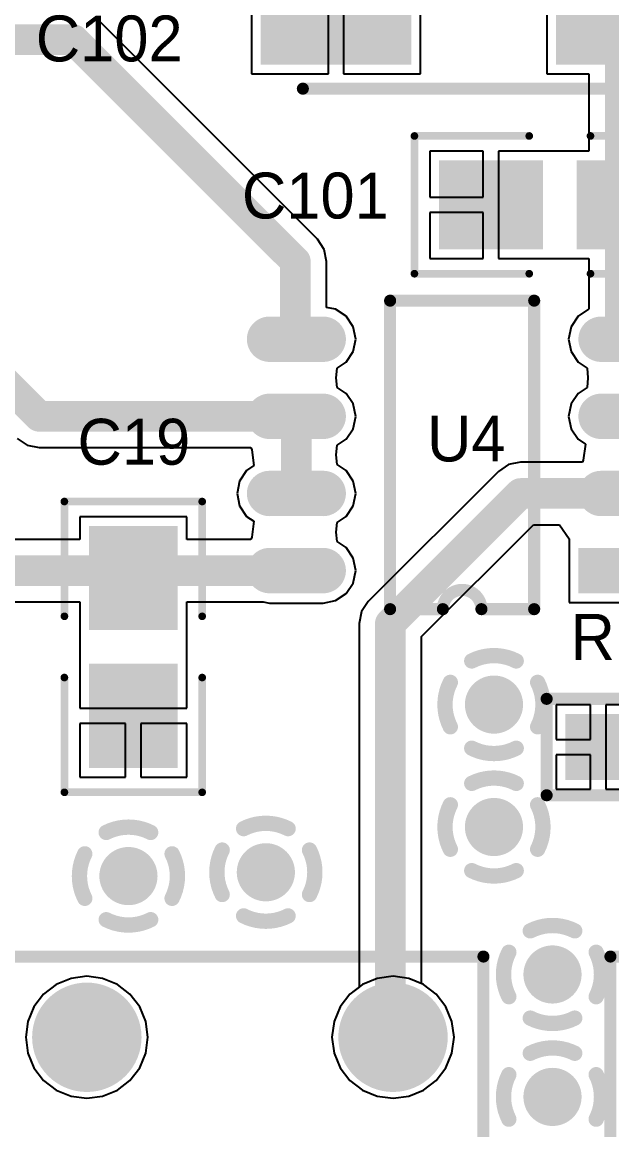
# Model space of a CAD drawing. Header units: millimetres. Extents: x 6.83 to 16.18, y 4.59 to 12.3.
# Drawn here: x 10.394 to 10.779, y 8.972 to 9.695 of the extents above; entities that cross this region are included whole.
import ezdxf

# ---------------------------------------------------------------- set-up
doc = ezdxf.new("R2010")
doc.units = ezdxf.units.MM
doc.header["$MEASUREMENT"] = 0
for name, color, linetype in [('BottomLayer', 5, 'Continuous'), ('BottomSolder', 6, 'Continuous'), ('InternalPlane1', 76, 'Continuous'), ('InternalPlane2', 16, 'Continuous'), ('MultiLayer', 9, 'Continuous'), ('PadHoleLayer', 156, 'Continuous'), ('TopLayer', 1, 'Continuous'), ('TopOverlay', 2, 'Continuous'), ('TopPaste', 8, 'Continuous'), ('TopSolder', 216, 'Continuous'), ('ViaHoleLayer', 16, 'Continuous')]:
    doc.layers.add(name, color=color, linetype=linetype)

# ---------------------------------------------------------------- blocks, each defined once
blk = doc.blocks.new('6032_____50')
at = {"layer": 'TopLayer'}
for points in [[(-0.25773, -0.00028), (-0.16718, -0.00028), (-0.25773, 0.09028), (-0.16718, 0.09028)], [(-0.06482, -0.00028), (0.02573, -0.00028), (-0.06482, 0.09028), (0.02573, 0.09028)]]:
    blk.add_solid(points, dxfattribs=at)
at = {"layer": 'TopOverlay', "const_width": 0.00787}
for points in [[(-0.23411, 0.10996), (0.00211, 0.10996)], [(-0.23411, -0.01996), (0.00211, -0.01996)]]:
    blk.add_lwpolyline(points, dxfattribs=at)
at = {"layer": 'TopOverlay'}
for points, const_width in [([(-0.23608, 0.10996, 1), (-0.23214, 0.10996, 1)], 0.00394), ([(0.00014, 0.10996, 1), (0.00408, 0.10996, 1)], 0.00394), ([(-0.28134, 0.048, 1), (-0.29266, 0.048, 1)], 0.01), ([(-0.29516, 0.048, 1), (-0.29016, 0.048, 1)], 0.005), ([(-0.28384, 0.048, 1), (-0.27884, 0.048, 1)], 0.005), ([(-0.23608, -0.01996, 1), (-0.23214, -0.01996, 1)], 0.00394), ([(0.00014, -0.01996, 1), (0.00408, -0.01996, 1)], 0.00394)]:
    blk.add_lwpolyline(points, format="xyb", close=True, dxfattribs=dict(at, const_width=const_width))
at = {"layer": 'TopPaste'}
for points in [[(-0.25773, -0.00028), (-0.16718, -0.00028), (-0.25773, 0.09028), (-0.16718, 0.09028)], [(-0.06482, -0.00028), (0.02573, -0.00028), (-0.06482, 0.09028), (0.02573, 0.09028)]]:
    blk.add_solid(points, dxfattribs=at)
at = {"layer": 'TopSolder'}
for points in [[(-0.26173, -0.00428), (-0.16318, -0.00428), (-0.26173, 0.09428), (-0.16318, 0.09428)], [(-0.06882, -0.00428), (0.02973, -0.00428), (-0.06882, 0.09428), (0.02973, 0.09428)]]:
    blk.add_solid(points, dxfattribs=at)
blk = doc.blocks.new('0805_51')
at = {"layer": 'TopLayer'}
for points in [[(-0.057, 0.05), (-0.117, 0.05), (-0.057, 0), (-0.117, 0)], [(0.033, 0.05), (-0.027, 0.05), (0.033, 0), (-0.027, 0)]]:
    blk.add_solid(points, dxfattribs=at)
at = {"layer": 'TopOverlay', "const_width": 0.005}
for points in [[(-0.137, 0.07), (-0.137, -0.02)], [(-0.062, 0.07), (-0.137, 0.07)], [(0.053, 0.07), (-0.022, 0.07)], [(0.053, 0.07), (0.053, -0.02)], [(-0.062, -0.02), (-0.137, -0.02)], [(0.053, -0.02), (-0.022, -0.02)]]:
    blk.add_lwpolyline(points, dxfattribs=at)
at = {"layer": 'TopOverlay', "const_width": 0.0025}
for points in [[(-0.13825, 0.07, 1), (-0.13575, 0.07, 1)], [(-0.13825, 0.07, 1), (-0.13575, 0.07, 1)], [(-0.06325, 0.07, 1), (-0.06075, 0.07, 1)], [(-0.02325, 0.07, 1), (-0.02075, 0.07, 1)], [(0.05175, 0.07, 1), (0.05425, 0.07, 1)], [(0.05175, 0.07, 1), (0.05425, 0.07, 1)], [(-0.13825, -0.02, 1), (-0.13575, -0.02, 1)], [(-0.13825, -0.02, 1), (-0.13575, -0.02, 1)], [(-0.06325, -0.02, 1), (-0.06075, -0.02, 1)], [(-0.02325, -0.02, 1), (-0.02075, -0.02, 1)], [(0.05175, -0.02, 1), (0.05425, -0.02, 1)], [(0.05175, -0.02, 1), (0.05425, -0.02, 1)]]:
    blk.add_lwpolyline(points, format="xyb", close=True, dxfattribs=at)
at = {"layer": 'TopPaste'}
for points in [[(-0.057, 0.05), (-0.117, 0.05), (-0.057, 0), (-0.117, 0)], [(0.033, 0.05), (-0.027, 0.05), (0.033, 0), (-0.027, 0)]]:
    blk.add_solid(points, dxfattribs=at)
at = {"layer": 'TopSolder'}
for points in [[(-0.053, 0.054), (-0.121, 0.054), (-0.053, -0.004), (-0.121, -0.004)], [(0.037, 0.054), (-0.031, 0.054), (0.037, -0.004), (-0.031, -0.004)]]:
    blk.add_solid(points, dxfattribs=at)
blk = doc.blocks.new('0805_52')
at = {"layer": 'TopLayer'}
for points in [[(-0.057, 0.05), (-0.117, 0.05), (-0.057, 0), (-0.117, 0)], [(0.033, 0.05), (-0.027, 0.05), (0.033, 0), (-0.027, 0)]]:
    blk.add_solid(points, dxfattribs=at)
at = {"layer": 'TopOverlay', "const_width": 0.005}
for points in [[(-0.137, -0.02), (-0.137, 0.07)], [(-0.062, 0.07), (-0.137, 0.07)], [(0.053, 0.07), (-0.022, 0.07)], [(0.053, -0.02), (0.053, 0.07)], [(-0.062, -0.02), (-0.137, -0.02)], [(0.053, -0.02), (-0.022, -0.02)]]:
    blk.add_lwpolyline(points, dxfattribs=at)
at = {"layer": 'TopOverlay', "const_width": 0.0025}
for points in [[(-0.13825, 0.07, 1), (-0.13575, 0.07, 1)], [(-0.13825, 0.07, 1), (-0.13575, 0.07, 1)], [(-0.06325, 0.07, 1), (-0.06075, 0.07, 1)], [(-0.02325, 0.07, 1), (-0.02075, 0.07, 1)], [(0.05175, 0.07, 1), (0.05425, 0.07, 1)], [(0.05175, 0.07, 1), (0.05425, 0.07, 1)], [(-0.13825, -0.02, 1), (-0.13575, -0.02, 1)], [(-0.13825, -0.02, 1), (-0.13575, -0.02, 1)], [(-0.06325, -0.02, 1), (-0.06075, -0.02, 1)], [(-0.02325, -0.02, 1), (-0.02075, -0.02, 1)], [(0.05175, -0.02, 1), (0.05425, -0.02, 1)], [(0.05175, -0.02, 1), (0.05425, -0.02, 1)]]:
    blk.add_lwpolyline(points, format="xyb", close=True, dxfattribs=at)
at = {"layer": 'TopPaste'}
for points in [[(-0.057, 0.05), (-0.117, 0.05), (-0.057, 0), (-0.117, 0)], [(0.033, 0.05), (-0.027, 0.05), (0.033, 0), (-0.027, 0)]]:
    blk.add_solid(points, dxfattribs=at)
at = {"layer": 'TopSolder'}
for points in [[(-0.053, 0.054), (-0.121, 0.054), (-0.053, -0.004), (-0.121, -0.004)], [(0.037, 0.054), (-0.031, 0.054), (0.037, -0.004), (-0.031, -0.004)]]:
    blk.add_solid(points, dxfattribs=at)
blk = doc.blocks.new('SO_8N_134')
at = {"layer": 'TopLayer', "const_width": 0.02165}
for points in [[(0.07605, 0.13), (0.04102, 0.13)], [(-0.14048, 0.07961), (-0.17552, 0.07961)], [(0.07605, 0.07961), (0.04102, 0.07961)], [(-0.14048, 0.02921), (-0.17552, 0.02921)], [(0.07605, 0.02921), (0.04102, 0.02921)], [(-0.14048, -0.02118), (-0.17552, -0.02118)], [(0.07605, -0.02118), (0.04102, -0.02118)]]:
    blk.add_lwpolyline(points, dxfattribs=at)
at = {"layer": 'TopLayer', "const_width": 0.01083}
for points in [[(0.0356, 0.13, 1), (0.04643, 0.13, 1)], [(0.07064, 0.13, 1), (0.08147, 0.13, 1)], [(-0.18093, 0.07961, 1), (-0.17011, 0.07961, 1)], [(-0.14589, 0.07961, 1), (-0.13507, 0.07961, 1)], [(0.0356, 0.07961, 1), (0.04643, 0.07961, 1)], [(0.07064, 0.07961, 1), (0.08147, 0.07961, 1)], [(-0.18093, 0.02921, 1), (-0.17011, 0.02921, 1)], [(-0.14589, 0.02921, 1), (-0.13507, 0.02921, 1)], [(0.0356, 0.02921, 1), (0.04643, 0.02921, 1)], [(0.07064, 0.02921, 1), (0.08147, 0.02921, 1)], [(-0.18093, -0.02118, 1), (-0.17011, -0.02118, 1)], [(-0.14589, -0.02118, 1), (-0.13507, -0.02118, 1)], [(0.0356, -0.02118, 1), (0.04643, -0.02118, 1)], [(0.07064, -0.02118, 1), (0.08147, -0.02118, 1)]]:
    blk.add_lwpolyline(points, format="xyb", close=True, dxfattribs=at)
at = {"layer": 'TopLayer'}
blk.add_solid([(-0.18635, 0.11917), (-0.12965, 0.11917), (-0.18635, 0.14083), (-0.12965, 0.14083)], dxfattribs=at)
at = {"layer": 'TopOverlay', "const_width": 0.00787}
for points in [[(-0.09678, 0.1552), (-0.09678, -0.04638)], [(-0.06233, 0.1552), (-0.09678, 0.1552)], [(-0.00268, 0.1552), (-0.03713, 0.1552)], [(-0.00268, 0.1552), (-0.00268, -0.04638)], [(-0.00268, -0.04638), (-0.09678, -0.04638)]]:
    blk.add_lwpolyline(points, dxfattribs=at)
at = {"layer": 'TopOverlay', "const_width": 0.00394}
for points in [[(-0.09875, 0.1552, 1), (-0.09481, 0.1552, 1)], [(-0.09875, 0.1552, 1), (-0.09481, 0.1552, 1)], [(-0.0643, 0.1552, 1), (-0.06036, 0.1552, 1)], [(-0.0643, 0.1552, 1), (-0.06036, 0.1552, 1)], [(-0.0391, 0.1552, 1), (-0.03517, 0.1552, 1)], [(-0.0391, 0.1552, 1), (-0.03517, 0.1552, 1)], [(-0.00465, 0.1552, 1), (-0.00072, 0.1552, 1)], [(-0.00465, 0.1552, 1), (-0.00072, 0.1552, 1)], [(-0.09875, -0.04638, 1), (-0.09481, -0.04638, 1)], [(-0.09875, -0.04638, 1), (-0.09481, -0.04638, 1)], [(-0.00465, -0.04638, 1), (-0.00072, -0.04638, 1)], [(-0.00465, -0.04638, 1), (-0.00072, -0.04638, 1)]]:
    blk.add_lwpolyline(points, format="xyb", close=True, dxfattribs=at)
at = {"layer": 'TopOverlay', "const_width": 0.00787}
blk.add_lwpolyline([(-0.03713, 0.1552, -1), (-0.06233, 0.1552)], format="xyb", dxfattribs=at)
at = {"layer": 'TopPaste', "const_width": 0.02165}
for points in [[(0.07605, 0.13), (0.04102, 0.13)], [(-0.14048, 0.07961), (-0.17552, 0.07961)], [(0.07605, 0.07961), (0.04102, 0.07961)], [(-0.14048, 0.02921), (-0.17552, 0.02921)], [(0.07605, 0.02921), (0.04102, 0.02921)], [(-0.14048, -0.02118), (-0.17552, -0.02118)], [(0.07605, -0.02118), (0.04102, -0.02118)]]:
    blk.add_lwpolyline(points, dxfattribs=at)
at = {"layer": 'TopPaste', "const_width": 0.01083}
for points in [[(0.0356, 0.13, 1), (0.04643, 0.13, 1)], [(0.07064, 0.13, 1), (0.08147, 0.13, 1)], [(-0.18093, 0.07961, 1), (-0.17011, 0.07961, 1)], [(-0.14589, 0.07961, 1), (-0.13507, 0.07961, 1)], [(0.0356, 0.07961, 1), (0.04643, 0.07961, 1)], [(0.07064, 0.07961, 1), (0.08147, 0.07961, 1)], [(-0.18093, 0.02921, 1), (-0.17011, 0.02921, 1)], [(-0.14589, 0.02921, 1), (-0.13507, 0.02921, 1)], [(0.0356, 0.02921, 1), (0.04643, 0.02921, 1)], [(0.07064, 0.02921, 1), (0.08147, 0.02921, 1)], [(-0.18093, -0.02118, 1), (-0.17011, -0.02118, 1)], [(-0.14589, -0.02118, 1), (-0.13507, -0.02118, 1)], [(0.0356, -0.02118, 1), (0.04643, -0.02118, 1)], [(0.07064, -0.02118, 1), (0.08147, -0.02118, 1)]]:
    blk.add_lwpolyline(points, format="xyb", close=True, dxfattribs=at)
at = {"layer": 'TopPaste'}
blk.add_solid([(-0.18635, 0.11917), (-0.12965, 0.11917), (-0.18635, 0.14083), (-0.12965, 0.14083)], dxfattribs=at)
at = {"layer": 'TopSolder', "const_width": 0.02965}
for points in [[(0.07605, 0.13), (0.04102, 0.13)], [(-0.14048, 0.07961), (-0.17552, 0.07961)], [(0.07605, 0.07961), (0.04102, 0.07961)], [(-0.14048, 0.02921), (-0.17552, 0.02921)], [(0.07605, 0.02921), (0.04102, 0.02921)], [(-0.14048, -0.02118), (-0.17552, -0.02118)], [(0.07605, -0.02118), (0.04102, -0.02118)]]:
    blk.add_lwpolyline(points, dxfattribs=at)
at = {"layer": 'TopSolder', "const_width": 0.01483}
for points in [[(0.0336, 0.13, 1), (0.04843, 0.13, 1)], [(0.06864, 0.13, 1), (0.08347, 0.13, 1)], [(-0.18293, 0.07961, 1), (-0.16811, 0.07961, 1)], [(-0.14789, 0.07961, 1), (-0.13307, 0.07961, 1)], [(0.0336, 0.07961, 1), (0.04843, 0.07961, 1)], [(0.06864, 0.07961, 1), (0.08347, 0.07961, 1)], [(-0.18293, 0.02921, 1), (-0.16811, 0.02921, 1)], [(-0.14789, 0.02921, 1), (-0.13307, 0.02921, 1)], [(0.0336, 0.02921, 1), (0.04843, 0.02921, 1)], [(0.06864, 0.02921, 1), (0.08347, 0.02921, 1)], [(-0.18293, -0.02118, 1), (-0.16811, -0.02118, 1)], [(-0.14789, -0.02118, 1), (-0.13307, -0.02118, 1)], [(0.0336, -0.02118, 1), (0.04843, -0.02118, 1)], [(0.06864, -0.02118, 1), (0.08347, -0.02118, 1)]]:
    blk.add_lwpolyline(points, format="xyb", close=True, dxfattribs=at)
at = {"layer": 'TopSolder'}
blk.add_solid([(-0.19035, 0.11517), (-0.12565, 0.11517), (-0.19035, 0.14483), (-0.12565, 0.14483)], dxfattribs=at)
blk = doc.blocks.new('0603_144')
at = {"layer": 'TopLayer'}
for points in [[(0.02175, -0.04726), (0.02175, -0.01226), (-0.01325, -0.04726), (-0.01325, -0.01226)], [(0.02175, -0.11026), (0.02175, -0.07526), (-0.01325, -0.11026), (-0.01325, -0.07526)]]:
    blk.add_solid(points, dxfattribs=at)
at = {"layer": 'TopOverlay', "const_width": 0.00787}
for points in [[(-0.02724, 0.00394), (-0.02724, -0.12598)], [(-0.02724, 0.00394), (0.03575, 0.00394)], [(0.03575, 0.00394), (0.03575, -0.12598)], [(-0.02724, -0.12598), (0.03575, -0.12598)]]:
    blk.add_lwpolyline(points, dxfattribs=at)
at = {"layer": 'TopOverlay', "const_width": 0.00394}
for points in [[(-0.02921, 0.00394, 1), (-0.02528, 0.00394, 1)], [(-0.02921, 0.00394, 1), (-0.02528, 0.00394, 1)], [(0.03378, 0.00394, 1), (0.03772, 0.00394, 1)], [(0.03378, 0.00394, 1), (0.03772, 0.00394, 1)], [(-0.02921, -0.12598, 1), (-0.02528, -0.12598, 1)], [(-0.02921, -0.12598, 1), (-0.02528, -0.12598, 1)], [(0.03378, -0.12598, 1), (0.03772, -0.12598, 1)], [(0.03378, -0.12598, 1), (0.03772, -0.12598, 1)]]:
    blk.add_lwpolyline(points, format="xyb", close=True, dxfattribs=at)
at = {"layer": 'TopPaste'}
for points in [[(0.02175, -0.04726), (0.02175, -0.01226), (-0.01325, -0.04726), (-0.01325, -0.01226)], [(0.02175, -0.11026), (0.02175, -0.07526), (-0.01325, -0.11026), (-0.01325, -0.07526)]]:
    blk.add_solid(points, dxfattribs=at)
at = {"layer": 'TopSolder'}
for points in [[(0.02575, -0.05126), (0.02575, -0.00826), (-0.01725, -0.05126), (-0.01725, -0.00826)], [(0.02575, -0.11426), (0.02575, -0.07126), (-0.01725, -0.11426), (-0.01725, -0.07126)]]:
    blk.add_solid(points, dxfattribs=at)
blk = doc.blocks.new('R_____OMRON5V_195')
at = {"layer": 'BottomLayer', "const_width": 0.02953}
for points in [[(0.18524, 0, 1), (0.21476, 0, 1)], [(-0.01476, -0.1, 1), (0.01476, -0.1, 1)], [(0.18524, -0.1, 1), (0.21476, -0.1, 1)], [(-0.01476, -0.4, 1), (0.01476, -0.4, 1)], [(0.18524, -0.4, 1), (0.21476, -0.4, 1)]]:
    blk.add_lwpolyline(points, format="xyb", close=True, dxfattribs=at)
at = {"layer": 'BottomLayer'}
blk.add_solid([(-0.02953, -0.02953), (0.02953, -0.02953), (-0.02953, 0.02953), (0.02953, 0.02953)], dxfattribs=at)
at = {"layer": 'BottomSolder', "const_width": 0.03353}
for points in [[(0.18324, 0, 1), (0.21676, 0, 1)], [(-0.01676, -0.1, 1), (0.01676, -0.1, 1)], [(0.18324, -0.1, 1), (0.21676, -0.1, 1)], [(-0.01676, -0.4, 1), (0.01676, -0.4, 1)], [(0.18324, -0.4, 1), (0.21676, -0.4, 1)]]:
    blk.add_lwpolyline(points, format="xyb", close=True, dxfattribs=at)
at = {"layer": 'BottomSolder'}
blk.add_solid([(-0.03353, -0.03353), (0.03353, -0.03353), (-0.03353, 0.03353), (0.03353, 0.03353)], dxfattribs=at)
at = {"layer": 'InternalPlane1'}
for points, const_width in [([(-0.01689, 0, 1), (0.01689, 0, 1)], 0.03378), ([(0.18311, 0, 1), (0.21689, 0, 1)], 0.03378), ([(-0.01787, -0.1, 1), (0.01787, -0.1, 1)], 0.03575), ([(0.18213, -0.1, 1), (0.21787, -0.1, 1)], 0.03575), ([(-0.01787, -0.4, 1), (0.01787, -0.4, 1)], 0.03575), ([(0.18213, -0.4, 1), (0.21787, -0.4, 1)], 0.03575)]:
    blk.add_lwpolyline(points, format="xyb", close=True, dxfattribs=dict(at, const_width=const_width))
at = {"layer": 'InternalPlane2'}
for points, const_width in [([(-0.01689, 0, 1), (0.01689, 0, 1)], 0.03378), ([(0.18311, 0, 1), (0.21689, 0, 1)], 0.03378), ([(-0.01787, -0.1, 1), (0.01787, -0.1, 1)], 0.03575), ([(0.18213, -0.1, 1), (0.21787, -0.1, 1)], 0.03575), ([(-0.01787, -0.4, 1), (0.01787, -0.4, 1)], 0.03575), ([(0.18213, -0.4, 1), (0.21787, -0.4, 1)], 0.03575)]:
    blk.add_lwpolyline(points, format="xyb", close=True, dxfattribs=dict(at, const_width=const_width))
at = {"layer": 'MultiLayer', "const_width": 0.02953}
for points in [[(0.18524, 0, 1), (0.21476, 0, 1)], [(-0.01476, -0.1, 1), (0.01476, -0.1, 1)], [(0.18524, -0.1, 1), (0.21476, -0.1, 1)], [(-0.01476, -0.4, 1), (0.01476, -0.4, 1)], [(0.18524, -0.4, 1), (0.21476, -0.4, 1)]]:
    blk.add_lwpolyline(points, format="xyb", close=True, dxfattribs=at)
at = {"layer": 'MultiLayer'}
blk.add_solid([(-0.02953, -0.02953), (0.02953, -0.02953), (-0.02953, 0.02953), (0.02953, 0.02953)], dxfattribs=at)
at = {"layer": 'PadHoleLayer'}
for points, const_width in [([(-0.00689, 0, 1), (0.00689, 0, 1)], 0.01378), ([(0.19311, 0, 1), (0.20689, 0, 1)], 0.01378), ([(-0.00787, -0.1, 1), (0.00787, -0.1, 1)], 0.01575), ([(0.19213, -0.1, 1), (0.20787, -0.1, 1)], 0.01575), ([(-0.00787, -0.4, 1), (0.00787, -0.4, 1)], 0.01575), ([(0.19213, -0.4, 1), (0.20787, -0.4, 1)], 0.01575)]:
    blk.add_lwpolyline(points, format="xyb", close=True, dxfattribs=dict(at, const_width=const_width))
at = {"layer": 'TopLayer', "const_width": 0.02953}
for points in [[(0.18524, 0, 1), (0.21476, 0, 1)], [(-0.01476, -0.1, 1), (0.01476, -0.1, 1)], [(0.18524, -0.1, 1), (0.21476, -0.1, 1)], [(-0.01476, -0.4, 1), (0.01476, -0.4, 1)], [(0.18524, -0.4, 1), (0.21476, -0.4, 1)]]:
    blk.add_lwpolyline(points, format="xyb", close=True, dxfattribs=at)
at = {"layer": 'TopLayer'}
blk.add_solid([(-0.02953, -0.02953), (0.02953, -0.02953), (-0.02953, 0.02953), (0.02953, 0.02953)], dxfattribs=at)
at = {"layer": 'TopOverlay', "const_width": 0.00787}
for points in [[(0.25591, 0.05906), (-0.05906, 0.05906)], [(-0.05906, 0.05906), (-0.05906, -0.45276)], [(0.25591, 0.05906), (0.25591, -0.45276)], [(0.25591, -0.45276), (-0.05906, -0.45276)]]:
    blk.add_lwpolyline(points, dxfattribs=at)
at = {"layer": 'TopOverlay', "const_width": 0.00394}
for points in [[(-0.06102, 0.05906, 1), (-0.05709, 0.05906, 1)], [(-0.06102, 0.05906, 1), (-0.05709, 0.05906, 1)], [(0.25394, 0.05906, 1), (0.25787, 0.05906, 1)], [(0.25394, 0.05906, 1), (0.25787, 0.05906, 1)], [(-0.06102, -0.45276, 1), (-0.05709, -0.45276, 1)], [(-0.06102, -0.45276, 1), (-0.05709, -0.45276, 1)], [(0.25394, -0.45276, 1), (0.25787, -0.45276, 1)], [(0.25394, -0.45276, 1), (0.25787, -0.45276, 1)]]:
    blk.add_lwpolyline(points, format="xyb", close=True, dxfattribs=at)
at = {"layer": 'TopSolder', "const_width": 0.03353}
for points in [[(0.18324, 0, 1), (0.21676, 0, 1)], [(-0.01676, -0.1, 1), (0.01676, -0.1, 1)], [(0.18324, -0.1, 1), (0.21676, -0.1, 1)], [(-0.01676, -0.4, 1), (0.01676, -0.4, 1)], [(0.18324, -0.4, 1), (0.21676, -0.4, 1)]]:
    blk.add_lwpolyline(points, format="xyb", close=True, dxfattribs=at)
at = {"layer": 'TopSolder'}
blk.add_solid([(-0.03353, -0.03353), (0.03353, -0.03353), (-0.03353, 0.03353), (0.03353, 0.03353)], dxfattribs=at)
blk = doc.blocks.new('R_____OMRON5V_196')
at = {"layer": 'BottomLayer', "const_width": 0.02953}
for points in [[(0.18524, 0, 1), (0.21476, 0, 1)], [(-0.01476, -0.1, 1), (0.01476, -0.1, 1)], [(0.18524, -0.1, 1), (0.21476, -0.1, 1)], [(-0.01476, -0.4, 1), (0.01476, -0.4, 1)], [(0.18524, -0.4, 1), (0.21476, -0.4, 1)]]:
    blk.add_lwpolyline(points, format="xyb", close=True, dxfattribs=at)
at = {"layer": 'BottomLayer'}
blk.add_solid([(-0.02953, -0.02953), (0.02953, -0.02953), (-0.02953, 0.02953), (0.02953, 0.02953)], dxfattribs=at)
at = {"layer": 'BottomSolder', "const_width": 0.03353}
for points in [[(0.18324, 0, 1), (0.21676, 0, 1)], [(-0.01676, -0.1, 1), (0.01676, -0.1, 1)], [(0.18324, -0.1, 1), (0.21676, -0.1, 1)], [(-0.01676, -0.4, 1), (0.01676, -0.4, 1)], [(0.18324, -0.4, 1), (0.21676, -0.4, 1)]]:
    blk.add_lwpolyline(points, format="xyb", close=True, dxfattribs=at)
at = {"layer": 'BottomSolder'}
blk.add_solid([(-0.03353, -0.03353), (0.03353, -0.03353), (-0.03353, 0.03353), (0.03353, 0.03353)], dxfattribs=at)
at = {"layer": 'InternalPlane1'}
for points, const_width in [([(-0.01689, 0, 1), (0.01689, 0, 1)], 0.03378), ([(0.18311, 0, 1), (0.21689, 0, 1)], 0.03378), ([(-0.01787, -0.1, 1), (0.01787, -0.1, 1)], 0.03575), ([(0.18213, -0.1, 1), (0.21787, -0.1, 1)], 0.03575), ([(-0.01787, -0.4, 1), (0.01787, -0.4, 1)], 0.03575), ([(0.18213, -0.4, 1), (0.21787, -0.4, 1)], 0.03575)]:
    blk.add_lwpolyline(points, format="xyb", close=True, dxfattribs=dict(at, const_width=const_width))
at = {"layer": 'InternalPlane2'}
for points, const_width in [([(-0.01689, 0, 1), (0.01689, 0, 1)], 0.03378), ([(0.18311, 0, 1), (0.21689, 0, 1)], 0.03378), ([(-0.01787, -0.1, 1), (0.01787, -0.1, 1)], 0.03575), ([(0.18213, -0.1, 1), (0.21787, -0.1, 1)], 0.03575), ([(-0.01787, -0.4, 1), (0.01787, -0.4, 1)], 0.03575), ([(0.18213, -0.4, 1), (0.21787, -0.4, 1)], 0.03575)]:
    blk.add_lwpolyline(points, format="xyb", close=True, dxfattribs=dict(at, const_width=const_width))
at = {"layer": 'MultiLayer', "const_width": 0.02953}
for points in [[(0.18524, 0, 1), (0.21476, 0, 1)], [(-0.01476, -0.1, 1), (0.01476, -0.1, 1)], [(0.18524, -0.1, 1), (0.21476, -0.1, 1)], [(-0.01476, -0.4, 1), (0.01476, -0.4, 1)], [(0.18524, -0.4, 1), (0.21476, -0.4, 1)]]:
    blk.add_lwpolyline(points, format="xyb", close=True, dxfattribs=at)
at = {"layer": 'MultiLayer'}
blk.add_solid([(-0.02953, -0.02953), (0.02953, -0.02953), (-0.02953, 0.02953), (0.02953, 0.02953)], dxfattribs=at)
at = {"layer": 'PadHoleLayer'}
for points, const_width in [([(-0.00689, 0, 1), (0.00689, 0, 1)], 0.01378), ([(0.19311, 0, 1), (0.20689, 0, 1)], 0.01378), ([(-0.00787, -0.1, 1), (0.00787, -0.1, 1)], 0.01575), ([(0.19213, -0.1, 1), (0.20787, -0.1, 1)], 0.01575), ([(-0.00787, -0.4, 1), (0.00787, -0.4, 1)], 0.01575), ([(0.19213, -0.4, 1), (0.20787, -0.4, 1)], 0.01575)]:
    blk.add_lwpolyline(points, format="xyb", close=True, dxfattribs=dict(at, const_width=const_width))
at = {"layer": 'TopLayer', "const_width": 0.02953}
for points in [[(0.18524, 0, 1), (0.21476, 0, 1)], [(-0.01476, -0.1, 1), (0.01476, -0.1, 1)], [(0.18524, -0.1, 1), (0.21476, -0.1, 1)], [(-0.01476, -0.4, 1), (0.01476, -0.4, 1)], [(0.18524, -0.4, 1), (0.21476, -0.4, 1)]]:
    blk.add_lwpolyline(points, format="xyb", close=True, dxfattribs=at)
at = {"layer": 'TopLayer'}
blk.add_solid([(-0.02953, -0.02953), (0.02953, -0.02953), (-0.02953, 0.02953), (0.02953, 0.02953)], dxfattribs=at)
at = {"layer": 'TopOverlay', "const_width": 0.00787}
for points in [[(0.25591, 0.05906), (-0.05906, 0.05906)], [(-0.05906, 0.05906), (-0.05906, -0.45276)], [(0.25591, 0.05906), (0.25591, -0.45276)], [(0.25591, -0.45276), (-0.05906, -0.45276)]]:
    blk.add_lwpolyline(points, dxfattribs=at)
at = {"layer": 'TopOverlay', "const_width": 0.00394}
for points in [[(-0.06102, 0.05906, 1), (-0.05709, 0.05906, 1)], [(-0.06102, 0.05906, 1), (-0.05709, 0.05906, 1)], [(0.25394, 0.05906, 1), (0.25787, 0.05906, 1)], [(0.25394, 0.05906, 1), (0.25787, 0.05906, 1)], [(-0.06102, -0.45276, 1), (-0.05709, -0.45276, 1)], [(-0.06102, -0.45276, 1), (-0.05709, -0.45276, 1)], [(0.25394, -0.45276, 1), (0.25787, -0.45276, 1)], [(0.25394, -0.45276, 1), (0.25787, -0.45276, 1)]]:
    blk.add_lwpolyline(points, format="xyb", close=True, dxfattribs=at)
at = {"layer": 'TopSolder', "const_width": 0.03353}
for points in [[(0.18324, 0, 1), (0.21676, 0, 1)], [(-0.01676, -0.1, 1), (0.01676, -0.1, 1)], [(0.18324, -0.1, 1), (0.21676, -0.1, 1)], [(-0.01676, -0.4, 1), (0.01676, -0.4, 1)], [(0.18324, -0.4, 1), (0.21676, -0.4, 1)]]:
    blk.add_lwpolyline(points, format="xyb", close=True, dxfattribs=at)
at = {"layer": 'TopSolder'}
blk.add_solid([(-0.03353, -0.03353), (0.03353, -0.03353), (-0.03353, 0.03353), (0.03353, 0.03353)], dxfattribs=at)

msp = doc.modelspace()

# ---------------------------------------------------------------- linework, layer by layer
at = {"layer": 'BottomLayer'}
for p, q in [((10.42623, 9.07056), (10.41661, 9.06658)), ((10.43655, 9.07192), (10.42623, 9.07056)), ((10.44687, 9.07056), (10.43655, 9.07192)), ((10.45648, 9.06658), (10.44687, 9.07056)), ((10.62623, 9.07056), (10.61661, 9.06658)), ((10.63655, 9.07192), (10.62623, 9.07056)), ((10.64687, 9.07056), (10.63655, 9.07192)), ((10.65648, 9.06658), (10.64687, 9.07056)), ((10.41661, 9.06658), (10.40836, 9.06024)), ((10.46474, 9.06024), (10.45648, 9.06658)), ((10.61661, 9.06658), (10.60836, 9.06024)), ((10.66474, 9.06024), (10.65648, 9.06658)), ((10.40836, 9.06024), (10.40202, 9.05198)), ((10.47108, 9.05198), (10.46474, 9.06024)), ((10.60836, 9.06024), (10.60202, 9.05198)), ((10.67108, 9.05198), (10.66474, 9.06024)), ((10.40202, 9.05198), (10.39804, 9.04237)), ((10.47506, 9.04237), (10.47108, 9.05198)), ((10.60202, 9.05198), (10.59804, 9.04237)), ((10.67506, 9.04237), (10.67108, 9.05198)), ((10.39804, 9.04237), (10.39668, 9.03205)), ((10.47642, 9.03205), (10.47506, 9.04237)), ((10.59804, 9.04237), (10.59668, 9.03205)), ((10.67642, 9.03205), (10.67506, 9.04237)), ((10.39668, 9.03205), (10.39804, 9.02173)), ((10.47506, 9.02173), (10.47642, 9.03205)), ((10.59668, 9.03205), (10.59804, 9.02173)), ((10.67506, 9.02173), (10.67642, 9.03205)), ((10.39804, 9.02173), (10.40202, 9.01211)), ((10.47108, 9.01211), (10.47506, 9.02173)), ((10.59804, 9.02173), (10.60202, 9.01211)), ((10.67108, 9.01211), (10.67506, 9.02173)), ((10.40202, 9.01211), (10.40836, 9.00386)), ((10.46474, 9.00386), (10.47108, 9.01211)), ((10.60202, 9.01211), (10.60836, 9.00386)), ((10.66474, 9.00386), (10.67108, 9.01211)), ((10.40836, 9.00386), (10.41661, 8.99752)), ((10.41661, 8.99752), (10.42623, 8.99354)), ((10.44687, 8.99354), (10.45648, 8.99752)), ((10.45648, 8.99752), (10.46474, 9.00386)), ((10.60836, 9.00386), (10.61661, 8.99752)), ((10.61661, 8.99752), (10.62623, 8.99354)), ((10.64687, 8.99354), (10.65648, 8.99752)), ((10.65648, 8.99752), (10.66474, 9.00386)), ((10.42623, 8.99354), (10.43655, 8.99218)), ((10.43655, 8.99218), (10.44687, 8.99354)), ((10.62623, 8.99354), (10.63655, 8.99218)), ((10.63655, 8.99218), (10.64687, 8.99354))]:
    msp.add_line(p, q, dxfattribs=at)
at = {"layer": 'BottomLayer', "const_width": 0.015}
for points in [[(10.69499, 9.24944, 1), (10.70999, 9.24944, 1)], [(10.69499, 9.16944, 1), (10.70999, 9.16944, 1)], [(10.45623, 9.13738, 1), (10.47123, 9.13738, 1)], [(10.54599, 9.13987, 1), (10.56099, 9.13987, 1)], [(10.73322, 9.07309, 1), (10.74822, 9.07309, 1)], [(10.73322, 8.99309, 1), (10.74822, 8.99309, 1)]]:
    msp.add_lwpolyline(points, format="xyb", close=True, dxfattribs=at)
at = {"layer": 'BottomSolder', "const_width": 0.019}
for points in [[(10.69299, 9.24944, 1), (10.71199, 9.24944, 1)], [(10.69299, 9.16944, 1), (10.71199, 9.16944, 1)], [(10.45423, 9.13738, 1), (10.47323, 9.13738, 1)], [(10.54399, 9.13987, 1), (10.56299, 9.13987, 1)], [(10.73122, 9.07309, 1), (10.75022, 9.07309, 1)], [(10.73122, 8.99309, 1), (10.75022, 8.99309, 1)]]:
    msp.add_lwpolyline(points, format="xyb", close=True, dxfattribs=at)
at = {"layer": 'InternalPlane1', "const_width": 0.01}
for points in [[(10.68797, 9.27795, -0.240079), (10.71702, 9.27795)], [(10.67398, 9.23491, -0.240079), (10.67398, 9.26396)], [(10.73101, 9.26396, -0.240079), (10.73101, 9.23491)], [(10.71702, 9.22092, -0.240079), (10.68797, 9.22092)], [(10.68797, 9.19795, -0.240079), (10.71702, 9.19795)], [(10.67398, 9.15491, -0.240079), (10.67398, 9.18396)], [(10.73101, 9.18396, -0.240079), (10.73101, 9.15491)], [(10.4492, 9.16589, -0.240079), (10.47826, 9.16589)], [(10.53896, 9.16838, -0.240079), (10.56801, 9.16838)], [(10.43522, 9.12285, -0.240079), (10.43522, 9.15191)], [(10.49224, 9.15191, -0.240079), (10.49224, 9.12285)], [(10.52497, 9.12534, -0.240079), (10.52497, 9.1544)], [(10.582, 9.1544, -0.240079), (10.582, 9.12534)], [(10.71702, 9.14092, -0.240079), (10.68797, 9.14092)], [(10.47826, 9.10887, -0.240079), (10.4492, 9.10887)], [(10.56801, 9.11136, -0.240079), (10.53896, 9.11136)], [(10.7262, 9.1016, -0.240079), (10.75525, 9.1016)], [(10.71221, 9.05856, -0.240079), (10.71221, 9.08761)], [(10.76924, 9.08761, -0.240079), (10.76924, 9.05856)], [(10.75525, 9.04457, -0.240079), (10.7262, 9.04457)], [(10.7262, 9.0216, -0.240079), (10.75525, 9.0216)], [(10.71221, 8.97856, -0.240079), (10.71221, 9.00761)], [(10.76924, 9.00761, -0.240079), (10.76924, 8.97856)]]:
    msp.add_lwpolyline(points, format="xyb", dxfattribs=at)
at = {"layer": 'InternalPlane1', "const_width": 0.005}
for points in [[(10.68547, 9.27795, 1), (10.69047, 9.27795, 1)], [(10.71452, 9.27795, 1), (10.71952, 9.27795, 1)], [(10.67148, 9.26396, 1), (10.67648, 9.26396, 1)], [(10.72851, 9.26396, 1), (10.73351, 9.26396, 1)], [(10.67148, 9.23491, 1), (10.67648, 9.23491, 1)], [(10.72851, 9.23491, 1), (10.73351, 9.23491, 1)], [(10.68547, 9.22092, 1), (10.69047, 9.22092, 1)], [(10.71452, 9.22092, 1), (10.71952, 9.22092, 1)], [(10.68547, 9.19795, 1), (10.69047, 9.19795, 1)], [(10.71452, 9.19795, 1), (10.71952, 9.19795, 1)], [(10.67148, 9.18396, 1), (10.67648, 9.18396, 1)], [(10.72851, 9.18396, 1), (10.73351, 9.18396, 1)], [(10.4467, 9.16589, 1), (10.4517, 9.16589, 1)], [(10.47576, 9.16589, 1), (10.48076, 9.16589, 1)], [(10.53646, 9.16838, 1), (10.54146, 9.16838, 1)], [(10.56551, 9.16838, 1), (10.57051, 9.16838, 1)], [(10.43272, 9.15191, 1), (10.43772, 9.15191, 1)], [(10.48974, 9.15191, 1), (10.49474, 9.15191, 1)], [(10.52247, 9.1544, 1), (10.52747, 9.1544, 1)], [(10.5795, 9.1544, 1), (10.5845, 9.1544, 1)], [(10.67148, 9.15491, 1), (10.67648, 9.15491, 1)], [(10.72851, 9.15491, 1), (10.73351, 9.15491, 1)], [(10.68547, 9.14092, 1), (10.69047, 9.14092, 1)], [(10.71452, 9.14092, 1), (10.71952, 9.14092, 1)], [(10.43272, 9.12285, 1), (10.43772, 9.12285, 1)], [(10.48974, 9.12285, 1), (10.49474, 9.12285, 1)], [(10.52247, 9.12534, 1), (10.52747, 9.12534, 1)], [(10.5795, 9.12534, 1), (10.5845, 9.12534, 1)], [(10.4467, 9.10887, 1), (10.4517, 9.10887, 1)], [(10.47576, 9.10887, 1), (10.48076, 9.10887, 1)], [(10.53646, 9.11136, 1), (10.54146, 9.11136, 1)], [(10.56551, 9.11136, 1), (10.57051, 9.11136, 1)], [(10.7237, 9.1016, 1), (10.7287, 9.1016, 1)], [(10.75275, 9.1016, 1), (10.75775, 9.1016, 1)], [(10.70971, 9.08761, 1), (10.71471, 9.08761, 1)], [(10.76674, 9.08761, 1), (10.77174, 9.08761, 1)], [(10.70971, 9.05856, 1), (10.71471, 9.05856, 1)], [(10.76674, 9.05856, 1), (10.77174, 9.05856, 1)], [(10.7237, 9.04457, 1), (10.7287, 9.04457, 1)], [(10.75275, 9.04457, 1), (10.75775, 9.04457, 1)], [(10.7237, 9.0216, 1), (10.7287, 9.0216, 1)], [(10.75275, 9.0216, 1), (10.75775, 9.0216, 1)], [(10.70971, 9.00761, 1), (10.71471, 9.00761, 1)], [(10.76674, 9.00761, 1), (10.77174, 9.00761, 1)], [(10.70971, 8.97856, 1), (10.71471, 8.97856, 1)], [(10.76674, 8.97856, 1), (10.77174, 8.97856, 1)]]:
    msp.add_lwpolyline(points, format="xyb", close=True, dxfattribs=at)
at = {"layer": 'InternalPlane2', "const_width": 0.01}
for points in [[(10.68797, 9.27795, -0.240079), (10.71702, 9.27795)], [(10.67398, 9.23491, -0.240079), (10.67398, 9.26396)], [(10.73101, 9.26396, -0.240079), (10.73101, 9.23491)], [(10.71702, 9.22092, -0.240079), (10.68797, 9.22092)], [(10.68797, 9.19795, -0.240079), (10.71702, 9.19795)], [(10.67398, 9.15491, -0.240079), (10.67398, 9.18396)], [(10.73101, 9.18396, -0.240079), (10.73101, 9.15491)], [(10.4492, 9.16589, -0.240079), (10.47826, 9.16589)], [(10.53896, 9.16838, -0.240079), (10.56801, 9.16838)], [(10.43522, 9.12285, -0.240079), (10.43522, 9.15191)], [(10.49224, 9.15191, -0.240079), (10.49224, 9.12285)], [(10.52497, 9.12534, -0.240079), (10.52497, 9.1544)], [(10.582, 9.1544, -0.240079), (10.582, 9.12534)], [(10.71702, 9.14092, -0.240079), (10.68797, 9.14092)], [(10.47826, 9.10887, -0.240079), (10.4492, 9.10887)], [(10.56801, 9.11136, -0.240079), (10.53896, 9.11136)], [(10.7262, 9.1016, -0.240079), (10.75525, 9.1016)], [(10.71221, 9.05856, -0.240079), (10.71221, 9.08761)], [(10.76924, 9.08761, -0.240079), (10.76924, 9.05856)], [(10.75525, 9.04457, -0.240079), (10.7262, 9.04457)], [(10.7262, 9.0216, -0.240079), (10.75525, 9.0216)], [(10.71221, 8.97856, -0.240079), (10.71221, 9.00761)], [(10.76924, 9.00761, -0.240079), (10.76924, 8.97856)]]:
    msp.add_lwpolyline(points, format="xyb", dxfattribs=at)
at = {"layer": 'InternalPlane2', "const_width": 0.005}
for points in [[(10.68547, 9.27795, 1), (10.69047, 9.27795, 1)], [(10.71452, 9.27795, 1), (10.71952, 9.27795, 1)], [(10.67148, 9.26396, 1), (10.67648, 9.26396, 1)], [(10.72851, 9.26396, 1), (10.73351, 9.26396, 1)], [(10.67148, 9.23491, 1), (10.67648, 9.23491, 1)], [(10.72851, 9.23491, 1), (10.73351, 9.23491, 1)], [(10.68547, 9.22092, 1), (10.69047, 9.22092, 1)], [(10.71452, 9.22092, 1), (10.71952, 9.22092, 1)], [(10.68547, 9.19795, 1), (10.69047, 9.19795, 1)], [(10.71452, 9.19795, 1), (10.71952, 9.19795, 1)], [(10.67148, 9.18396, 1), (10.67648, 9.18396, 1)], [(10.72851, 9.18396, 1), (10.73351, 9.18396, 1)], [(10.4467, 9.16589, 1), (10.4517, 9.16589, 1)], [(10.47576, 9.16589, 1), (10.48076, 9.16589, 1)], [(10.53646, 9.16838, 1), (10.54146, 9.16838, 1)], [(10.56551, 9.16838, 1), (10.57051, 9.16838, 1)], [(10.43272, 9.15191, 1), (10.43772, 9.15191, 1)], [(10.48974, 9.15191, 1), (10.49474, 9.15191, 1)], [(10.52247, 9.1544, 1), (10.52747, 9.1544, 1)], [(10.5795, 9.1544, 1), (10.5845, 9.1544, 1)], [(10.67148, 9.15491, 1), (10.67648, 9.15491, 1)], [(10.72851, 9.15491, 1), (10.73351, 9.15491, 1)], [(10.68547, 9.14092, 1), (10.69047, 9.14092, 1)], [(10.71452, 9.14092, 1), (10.71952, 9.14092, 1)], [(10.43272, 9.12285, 1), (10.43772, 9.12285, 1)], [(10.48974, 9.12285, 1), (10.49474, 9.12285, 1)], [(10.52247, 9.12534, 1), (10.52747, 9.12534, 1)], [(10.5795, 9.12534, 1), (10.5845, 9.12534, 1)], [(10.4467, 9.10887, 1), (10.4517, 9.10887, 1)], [(10.47576, 9.10887, 1), (10.48076, 9.10887, 1)], [(10.53646, 9.11136, 1), (10.54146, 9.11136, 1)], [(10.56551, 9.11136, 1), (10.57051, 9.11136, 1)], [(10.7237, 9.1016, 1), (10.7287, 9.1016, 1)], [(10.75275, 9.1016, 1), (10.75775, 9.1016, 1)], [(10.70971, 9.08761, 1), (10.71471, 9.08761, 1)], [(10.76674, 9.08761, 1), (10.77174, 9.08761, 1)], [(10.70971, 9.05856, 1), (10.71471, 9.05856, 1)], [(10.76674, 9.05856, 1), (10.77174, 9.05856, 1)], [(10.7237, 9.04457, 1), (10.7287, 9.04457, 1)], [(10.75275, 9.04457, 1), (10.75775, 9.04457, 1)], [(10.7237, 9.0216, 1), (10.7287, 9.0216, 1)], [(10.75275, 9.0216, 1), (10.75775, 9.0216, 1)], [(10.70971, 9.00761, 1), (10.71471, 9.00761, 1)], [(10.76674, 9.00761, 1), (10.77174, 9.00761, 1)], [(10.70971, 8.97856, 1), (10.71471, 8.97856, 1)], [(10.76674, 8.97856, 1), (10.77174, 8.97856, 1)]]:
    msp.add_lwpolyline(points, format="xyb", close=True, dxfattribs=at)
at = {"layer": 'MultiLayer', "const_width": 0.015}
for points in [[(10.69499, 9.24944, 1), (10.70999, 9.24944, 1)], [(10.69499, 9.16944, 1), (10.70999, 9.16944, 1)], [(10.45623, 9.13738, 1), (10.47123, 9.13738, 1)], [(10.54599, 9.13987, 1), (10.56099, 9.13987, 1)], [(10.73322, 9.07309, 1), (10.74822, 9.07309, 1)], [(10.73322, 8.99309, 1), (10.74822, 8.99309, 1)]]:
    msp.add_lwpolyline(points, format="xyb", close=True, dxfattribs=at)
at = {"layer": 'TopLayer'}
for p, q in [((10.73694, 9.77213), (10.73694, 9.66157)), ((10.54403, 9.71185), (10.54403, 9.66157)), ((10.59431, 9.66157), (10.59431, 9.71185)), ((10.60431, 9.71185), (10.60431, 9.66157)), ((10.65458, 9.66157), (10.65458, 9.71185)), ((10.58716, 9.55348), (10.44233, 9.69831)), ((10.54403, 9.66157), (10.59431, 9.66157)), ((10.60431, 9.66157), (10.65458, 9.66157)), ((10.73694, 9.66157), (10.76448, 9.66157)), ((10.76448, 9.66157), (10.76448, 9.61098)), ((10.69553, 9.61098), (10.66053, 9.61098)), ((10.66053, 9.61098), (10.66053, 9.58098)), ((10.69553, 9.58098), (10.69553, 9.61098)), ((10.73872, 9.61098), (10.70553, 9.61098)), ((10.70553, 9.61098), (10.70553, 9.57598)), ((10.74053, 9.61098), (10.73872, 9.61098)), ((10.75053, 9.61098), (10.74053, 9.61098)), ((10.75234, 9.61098), (10.75053, 9.61098)), ((10.76448, 9.61098), (10.75234, 9.61098)), ((10.66053, 9.58098), (10.69553, 9.58098)), ((10.70553, 9.57598), (10.70553, 9.54098)), ((10.69553, 9.57098), (10.66053, 9.57098)), ((10.66053, 9.57098), (10.66053, 9.54098)), ((10.69553, 9.54098), (10.69553, 9.57098)), ((10.59158, 9.54686), (10.58716, 9.55348)), ((10.58716, 9.55348), (10.58716, 9.55348)), ((10.59313, 9.53906), (10.59158, 9.54686)), ((10.66053, 9.54098), (10.69553, 9.54098)), ((10.70553, 9.54098), (10.73872, 9.54098)), ((10.73872, 9.54098), (10.74053, 9.54098)), ((10.74053, 9.54098), (10.75053, 9.54098)), ((10.75053, 9.54098), (10.75234, 9.54098)), ((10.75234, 9.54098), (10.76448, 9.54098)), ((10.76448, 9.54098), (10.76448, 9.50782)), ((10.59313, 9.50898), (10.59313, 9.53906)), ((10.59908, 9.50779), (10.59313, 9.50898)), ((10.60597, 9.50319), (10.59908, 9.50779)), ((10.76432, 9.50779), (10.75743, 9.50319)), ((10.76448, 9.50782), (10.76432, 9.50779)), ((10.61057, 9.4963), (10.60597, 9.50319)), ((10.61219, 9.48817), (10.61057, 9.4963)), ((10.75283, 9.4963), (10.75121, 9.48817)), ((10.75743, 9.50319), (10.75283, 9.4963)), ((10.61057, 9.48005), (10.61219, 9.48817)), ((10.75121, 9.48817), (10.75283, 9.48005)), ((10.60597, 9.47316), (10.61057, 9.48005)), ((10.75283, 9.48005), (10.75743, 9.47316)), ((10.59952, 9.46298), (10.6001, 9.46924)), ((10.6001, 9.46924), (10.60597, 9.47316)), ((10.75743, 9.47316), (10.7633, 9.46924)), ((10.7633, 9.46924), (10.76388, 9.46298)), ((10.6001, 9.45672), (10.59952, 9.46298)), ((10.76388, 9.46298), (10.7633, 9.45672)), ((10.60597, 9.4528), (10.6001, 9.45672)), ((10.61057, 9.44591), (10.60597, 9.4528)), ((10.75743, 9.4528), (10.75283, 9.44591)), ((10.7633, 9.45672), (10.75743, 9.4528)), ((10.61219, 9.43778), (10.61057, 9.44591)), ((10.75283, 9.44591), (10.75121, 9.43778)), ((10.61057, 9.42965), (10.61219, 9.43778)), ((10.75121, 9.43778), (10.75283, 9.42965)), ((10.60597, 9.42277), (10.61057, 9.42965)), ((10.75283, 9.42965), (10.75743, 9.42277)), ((10.39097, 9.42336), (10.39759, 9.41894)), ((10.39759, 9.41894), (10.40539, 9.41739)), ((10.40539, 9.41739), (10.40539, 9.41739)), ((10.40539, 9.41739), (10.54368, 9.41739)), ((10.54368, 9.41739), (10.54424, 9.41598)), ((10.59952, 9.41258), (10.6001, 9.41885)), ((10.6001, 9.41885), (10.60597, 9.42277)), ((10.75743, 9.42277), (10.76218, 9.41959)), ((10.76218, 9.41959), (10.76078, 9.40919)), ((10.54424, 9.41598), (10.54565, 9.40558)), ((10.6001, 9.40632), (10.59952, 9.41258)), ((10.5409, 9.4024), (10.53629, 9.39551)), ((10.54565, 9.40558), (10.5409, 9.4024)), ((10.60597, 9.4024), (10.6001, 9.40632)), ((10.61057, 9.39551), (10.60597, 9.4024)), ((10.71199, 9.40623), (10.70538, 9.40181)), ((10.7198, 9.40778), (10.71199, 9.40623)), ((10.76022, 9.40778), (10.7198, 9.40778)), ((10.7198, 9.40778), (10.7198, 9.40778)), ((10.76078, 9.40919), (10.76022, 9.40778)), ((10.53629, 9.39551), (10.53468, 9.38739)), ((10.61219, 9.38739), (10.61057, 9.39551)), ((10.70538, 9.40181), (10.62036, 9.31679)), ((10.53468, 9.38739), (10.53629, 9.37926)), ((10.61057, 9.37926), (10.61219, 9.38739)), ((10.53629, 9.37926), (10.5409, 9.37237)), ((10.60597, 9.37237), (10.61057, 9.37926)), ((10.5019, 9.37211), (10.4319, 9.37211)), ((10.4319, 9.37211), (10.4319, 9.35739)), ((10.5019, 9.35739), (10.5019, 9.37211)), ((10.5409, 9.37237), (10.54565, 9.3692)), ((10.54565, 9.3692), (10.54425, 9.35881)), ((10.59952, 9.36219), (10.6001, 9.36845)), ((10.6001, 9.36845), (10.60597, 9.37237)), ((10.65517, 9.29393), (10.72824, 9.367)), ((10.72824, 9.367), (10.74526, 9.367)), ((10.74526, 9.367), (10.75162, 9.35782)), ((10.54425, 9.35881), (10.54369, 9.35739)), ((10.6001, 9.35593), (10.59952, 9.36219)), ((10.4319, 9.35739), (10.37962, 9.35739)), ((10.54369, 9.35739), (10.5019, 9.35739)), ((10.60597, 9.35201), (10.6001, 9.35593)), ((10.61057, 9.34512), (10.60597, 9.35201)), ((10.75162, 9.35782), (10.75162, 9.35519)), ((10.75162, 9.35519), (10.75162, 9.31617)), ((10.61219, 9.33699), (10.61057, 9.34512)), ((10.61057, 9.32887), (10.61219, 9.33699)), ((10.60597, 9.32198), (10.61057, 9.32887)), ((10.37962, 9.3166), (10.4319, 9.3166)), ((10.4319, 9.3166), (10.4319, 9.29392)), ((10.5019, 9.29392), (10.5019, 9.3166)), ((10.5019, 9.3166), (10.55167, 9.3166)), ((10.55167, 9.3166), (10.55591, 9.31576)), ((10.55591, 9.31576), (10.59095, 9.31576)), ((10.59095, 9.31576), (10.59908, 9.31738)), ((10.59908, 9.31738), (10.60597, 9.32198)), ((10.62036, 9.31679), (10.61594, 9.31018)), ((10.75162, 9.31617), (10.82831, 9.31617)), ((10.61594, 9.31018), (10.61439, 9.30237)), ((10.61439, 9.30237), (10.61439, 9.06487)), ((10.4319, 9.29392), (10.4319, 9.29211)), ((10.5019, 9.29211), (10.5019, 9.29392)), ((10.65517, 9.06712), (10.65517, 9.29393)), ((10.4319, 9.29211), (10.4319, 9.28211)), ((10.5019, 9.28211), (10.5019, 9.29211)), ((10.4319, 9.28211), (10.4319, 9.2803)), ((10.4319, 9.2803), (10.4319, 9.24711)), ((10.5019, 9.2803), (10.5019, 9.28211)), ((10.5019, 9.24711), (10.5019, 9.2803)), ((10.4319, 9.24711), (10.4669, 9.24711)), ((10.4669, 9.24711), (10.5019, 9.24711)), ((10.76561, 9.2492), (10.74311, 9.2492)), ((10.74311, 9.2492), (10.74311, 9.2267)), ((10.76561, 9.2267), (10.76561, 9.2492)), ((10.79429, 9.2492), (10.77561, 9.2492)), ((10.77561, 9.2492), (10.77561, 9.2217)), ((10.4619, 9.23711), (10.4319, 9.23711)), ((10.4319, 9.23711), (10.4319, 9.20211)), ((10.4619, 9.20211), (10.4619, 9.23711)), ((10.5019, 9.23711), (10.4719, 9.23711)), ((10.4719, 9.23711), (10.4719, 9.20211)), ((10.5019, 9.20211), (10.5019, 9.23711)), ((10.74311, 9.2267), (10.76561, 9.2267)), ((10.77561, 9.2217), (10.77561, 9.1942)), ((10.76561, 9.2167), (10.74311, 9.2167)), ((10.74311, 9.2167), (10.74311, 9.1942)), ((10.76561, 9.1942), (10.76561, 9.2167)), ((10.4319, 9.20211), (10.4619, 9.20211)), ((10.4719, 9.20211), (10.5019, 9.20211)), ((10.74311, 9.1942), (10.76561, 9.1942)), ((10.77561, 9.1942), (10.79429, 9.1942)), ((10.42623, 9.07056), (10.41661, 9.06658)), ((10.43655, 9.07192), (10.42623, 9.07056)), ((10.44687, 9.07056), (10.43655, 9.07192)), ((10.45648, 9.06658), (10.44687, 9.07056)), ((10.41661, 9.06658), (10.40836, 9.06024)), ((10.46474, 9.06024), (10.45648, 9.06658)), ((10.61439, 9.06487), (10.60836, 9.06024)), ((10.65648, 9.06658), (10.65517, 9.06712)), ((10.66474, 9.06024), (10.65648, 9.06658)), ((10.40836, 9.06024), (10.40202, 9.05198)), ((10.47108, 9.05198), (10.46474, 9.06024)), ((10.60836, 9.06024), (10.60202, 9.05198)), ((10.67108, 9.05198), (10.66474, 9.06024)), ((10.40202, 9.05198), (10.39804, 9.04237)), ((10.47506, 9.04237), (10.47108, 9.05198)), ((10.60202, 9.05198), (10.59804, 9.04237)), ((10.67506, 9.04237), (10.67108, 9.05198)), ((10.39804, 9.04237), (10.39668, 9.03205)), ((10.47642, 9.03205), (10.47506, 9.04237)), ((10.59804, 9.04237), (10.59668, 9.03205)), ((10.67642, 9.03205), (10.67506, 9.04237)), ((10.39668, 9.03205), (10.39804, 9.02173)), ((10.47506, 9.02173), (10.47642, 9.03205)), ((10.59668, 9.03205), (10.59804, 9.02173)), ((10.67506, 9.02173), (10.67642, 9.03205)), ((10.39804, 9.02173), (10.40202, 9.01211)), ((10.47108, 9.01211), (10.47506, 9.02173)), ((10.59804, 9.02173), (10.60202, 9.01211)), ((10.67108, 9.01211), (10.67506, 9.02173)), ((10.40202, 9.01211), (10.40836, 9.00386)), ((10.46474, 9.00386), (10.47108, 9.01211)), ((10.60202, 9.01211), (10.60836, 9.00386)), ((10.66474, 9.00386), (10.67108, 9.01211)), ((10.40836, 9.00386), (10.41661, 8.99752)), ((10.41661, 8.99752), (10.42623, 8.99354)), ((10.44687, 8.99354), (10.45648, 8.99752)), ((10.45648, 8.99752), (10.46474, 9.00386)), ((10.60836, 9.00386), (10.61661, 8.99752)), ((10.61661, 8.99752), (10.62623, 8.99354)), ((10.64687, 8.99354), (10.65648, 8.99752)), ((10.65648, 8.99752), (10.66474, 9.00386)), ((10.42623, 8.99354), (10.43655, 8.99218)), ((10.43655, 8.99218), (10.44687, 8.99354)), ((10.62623, 8.99354), (10.63655, 8.99218)), ((10.63655, 8.99218), (10.64687, 8.99354))]:
    msp.add_line(p, q, dxfattribs=at)
for points, const_width in [([(10.78997, 9.4902), (10.78997, 9.71991)], 0.03), ([(7.73867, 9.6839), (10.42791, 9.6839)], 0.02), ([(10.42791, 9.6839), (10.57274, 9.53906)], 0.02), ([(10.57274, 9.49063), (10.57274, 9.53906)], 0.02), ([(10.33744, 9.50573), (10.40539, 9.43778)], 0.02), ([(10.40539, 9.43778), (10.57343, 9.43778)], 0.02), ([(10.57343, 9.39415), (10.57343, 9.43778)], 0.02), ([(10.63478, 9.30237), (10.7198, 9.38739)], 0.02), ([(10.7198, 9.38739), (10.78997, 9.38739)], 0.02), ([(10.32481, 9.33699), (10.57343, 9.33699)], 0.02), ([(10.63478, 9.02912), (10.63478, 9.30237)], 0.02)]:
    msp.add_lwpolyline(points, dxfattribs=dict(at, const_width=const_width))
for points, const_width in [([(10.42291, 9.6839, 1), (10.43291, 9.6839, 1)], 0.01), ([(10.42291, 9.6839, 1), (10.43291, 9.6839, 1)], 0.01), ([(10.56774, 9.53906, 1), (10.57774, 9.53906, 1)], 0.01), ([(10.56774, 9.53906, 1), (10.57774, 9.53906, 1)], 0.01), ([(10.78247, 9.4902, 1), (10.79747, 9.4902, 1)], 0.015), ([(10.56774, 9.49063, 1), (10.57774, 9.49063, 1)], 0.01), ([(10.40039, 9.43778, 1), (10.41039, 9.43778, 1)], 0.01), ([(10.40039, 9.43778, 1), (10.41039, 9.43778, 1)], 0.01), ([(10.56843, 9.43778, 1), (10.57843, 9.43778, 1)], 0.01), ([(10.56843, 9.43778, 1), (10.57843, 9.43778, 1)], 0.01), ([(10.56843, 9.39415, 1), (10.57843, 9.39415, 1)], 0.01), ([(10.7148, 9.38739, 1), (10.7248, 9.38739, 1)], 0.01), ([(10.7148, 9.38739, 1), (10.7248, 9.38739, 1)], 0.01), ([(10.56843, 9.33699, 1), (10.57843, 9.33699, 1)], 0.01), ([(10.62978, 9.30237, 1), (10.63978, 9.30237, 1)], 0.01), ([(10.62978, 9.30237, 1), (10.63978, 9.30237, 1)], 0.01), ([(10.69499, 9.24944, 1), (10.70999, 9.24944, 1)], 0.015), ([(10.69499, 9.16944, 1), (10.70999, 9.16944, 1)], 0.015), ([(10.45623, 9.13738, 1), (10.47123, 9.13738, 1)], 0.015), ([(10.54599, 9.13987, 1), (10.56099, 9.13987, 1)], 0.015), ([(10.73322, 9.07309, 1), (10.74822, 9.07309, 1)], 0.015), ([(10.62978, 9.02912, 1), (10.63978, 9.02912, 1)], 0.01), ([(10.73322, 8.99309, 1), (10.74822, 8.99309, 1)], 0.015)]:
    msp.add_lwpolyline(points, format="xyb", close=True, dxfattribs=dict(at, const_width=const_width))
at = {"layer": 'TopSolder', "const_width": 0.019}
for points in [[(10.69299, 9.24944, 1), (10.71199, 9.24944, 1)], [(10.69299, 9.16944, 1), (10.71199, 9.16944, 1)], [(10.45423, 9.13738, 1), (10.47323, 9.13738, 1)], [(10.54399, 9.13987, 1), (10.56299, 9.13987, 1)], [(10.73122, 9.07309, 1), (10.75022, 9.07309, 1)], [(10.73122, 8.99309, 1), (10.75022, 8.99309, 1)]]:
    msp.add_lwpolyline(points, format="xyb", close=True, dxfattribs=at)
at = {"layer": 'ViaHoleLayer', "const_width": 0.007}
for points in [[(10.69899, 9.24944, 1), (10.70599, 9.24944, 1)], [(10.69899, 9.16944, 1), (10.70599, 9.16944, 1)], [(10.46023, 9.13738, 1), (10.46723, 9.13738, 1)], [(10.54999, 9.13987, 1), (10.55699, 9.13987, 1)], [(10.73722, 9.07309, 1), (10.74422, 9.07309, 1)], [(10.73722, 8.99309, 1), (10.74422, 8.99309, 1)]]:
    msp.add_lwpolyline(points, format="xyb", close=True, dxfattribs=at)

# ---------------------------------------------------------------- block references
for name, p, rotation in [('6032_____50', (10.81176, 9.67185), 360), ('0805_51', (10.70353, 9.60098), 180), ('SO_8N_134', (10.63197, 9.46699), 180), ('0805_52', (10.4419, 9.24511), 270), ('0603_144', (10.74084, 9.21744), 90), ('R_____OMRON5V_196', (10.63655, 8.63205), 180), ('R_____OMRON5V_195', (11.03446, 8.63205), 180)]:
    msp.add_blockref(name, p, dxfattribs=dict(rotation=rotation))

# ---------------------------------------------------------------- texts
at = {"layer": 'TopOverlay'}
for s, p in [('C102', (10.40321, 9.66969)), ('C101', (10.53787, 9.56705)), ('U4', (10.65877, 9.40833)), ('C19', (10.43047, 9.40619)), ('R17', (10.75249, 9.27867))]:
    msp.add_text(s, height=0.03, dxfattribs=at).set_placement(p)

doc.saveas('drawing.dxf')
